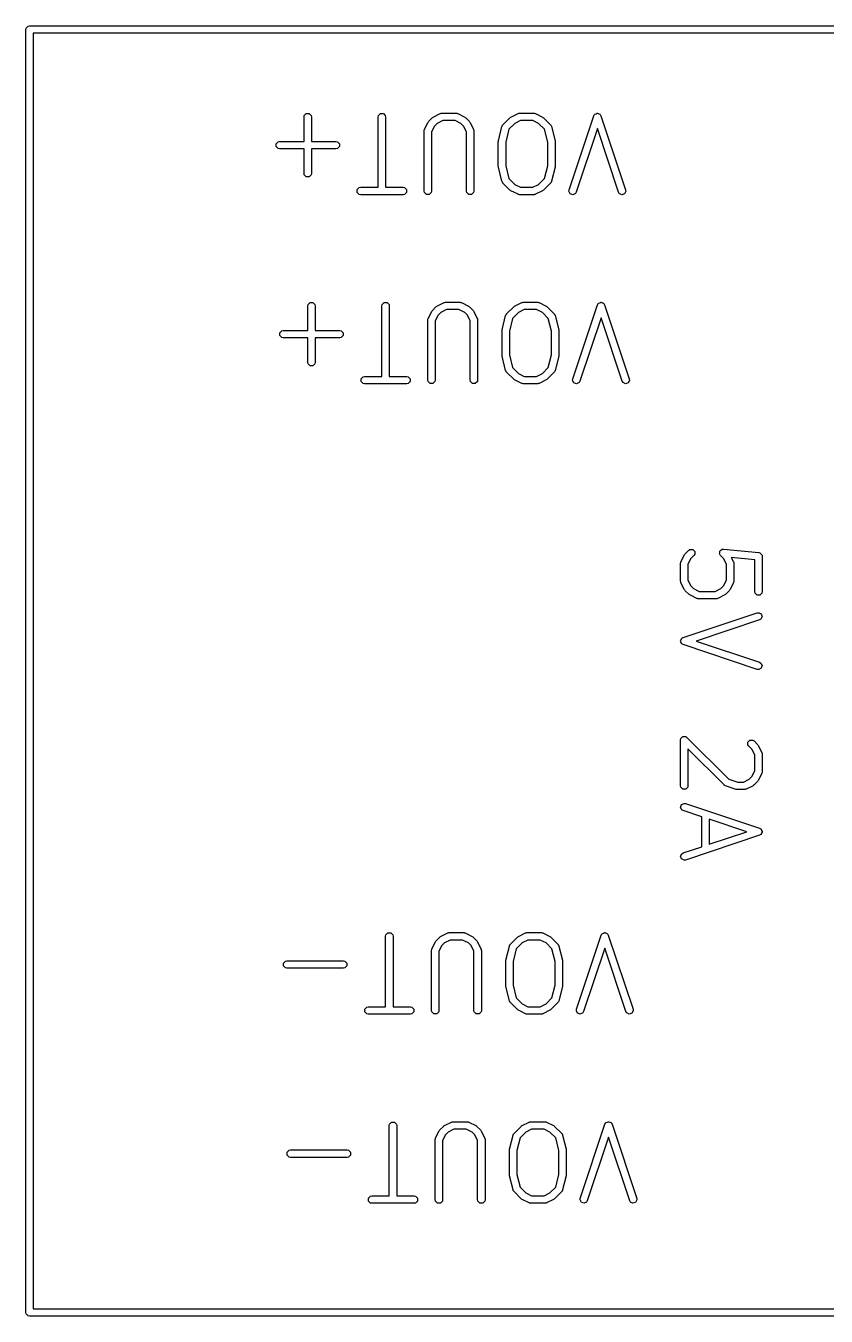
# Model space of a CAD drawing. Extents: x 4.94 to 6.16, y -5.54 to -1.26.
# Drawn here: x 5.035 to 5.46, y -2.683 to -1.998 of the extents above; entities that cross this region are included whole.
import ezdxf

# ---------------------------------------------------------------- set-up
doc = ezdxf.new("R2010")
doc.units = 0
doc.header["$MEASUREMENT"] = 0
doc.layers.add('BLACK', color=7, linetype='CONTINUOUS')

msp = doc.modelspace()

# ---------------------------------------------------------------- linework, layer by layer
at = {"layer": 'BLACK', "linetype": 'CONTINUOUS'}
for p, q in [((5.03543, -2), (5.03558, -1.99925)), ((5.03543, -2.6811), (5.03543, -2)), ((5.03558, -1.99925), (5.03665, -1.99818)), ((5.03665, -1.99818), (5.0374, -1.99803)), ((5.0374, -1.99803), (6.06102, -1.99803)), ((5.03937, -2.00197), (5.03937, -2.67913)), ((6.05906, -2.00197), (5.03937, -2.00197)), ((5.18311, -2.04636), (5.18326, -2.04561)), ((5.18311, -2.05939), (5.18311, -2.04636)), ((5.18326, -2.04561), (5.18432, -2.04454)), ((5.18432, -2.04454), (5.18583, -2.04454)), ((5.18583, -2.04454), (5.18689, -2.04561)), ((5.18689, -2.04561), (5.18704, -2.04636)), ((5.18704, -2.04636), (5.18704, -2.05939)), ((5.22248, -2.04636), (5.22263, -2.04561)), ((5.22248, -2.08376), (5.22248, -2.04636)), ((5.22263, -2.04561), (5.22369, -2.04454)), ((5.22369, -2.04454), (5.2252, -2.04454)), ((5.2252, -2.04454), (5.22626, -2.04561)), ((5.22626, -2.04561), (5.22641, -2.04636)), ((5.22641, -2.04636), (5.22641, -2.08376)), ((5.2493, -2.04872), (5.25117, -2.04684)), ((5.25117, -2.04684), (5.25144, -2.04667)), ((5.25144, -2.04667), (5.25169, -2.04648)), ((5.25169, -2.04648), (5.25543, -2.0446)), ((5.25543, -2.0446), (5.25553, -2.04457)), ((5.25553, -2.04457), (5.25556, -2.04454)), ((5.25556, -2.04454), (5.25587, -2.04448)), ((5.25587, -2.04448), (5.25618, -2.0444)), ((5.25618, -2.0444), (5.25622, -2.04441)), ((5.25622, -2.04441), (5.25631, -2.04439)), ((5.25631, -2.04439), (5.26381, -2.04439)), ((5.26381, -2.04439), (5.26391, -2.04441)), ((5.26391, -2.04441), (5.26395, -2.0444)), ((5.26395, -2.0444), (5.26426, -2.04448)), ((5.26426, -2.04448), (5.26457, -2.04454)), ((5.26457, -2.04454), (5.2646, -2.04457)), ((5.2646, -2.04457), (5.26469, -2.0446)), ((5.26469, -2.0446), (5.26844, -2.04648)), ((5.26844, -2.04648), (5.26869, -2.04667)), ((5.26869, -2.04667), (5.26896, -2.04684)), ((5.26896, -2.04684), (5.27083, -2.04872)), ((5.28867, -2.05059), (5.29242, -2.04684)), ((5.29242, -2.04684), (5.29268, -2.04667)), ((5.29268, -2.04667), (5.29293, -2.04648)), ((5.29293, -2.04648), (5.29668, -2.0446)), ((5.29668, -2.0446), (5.29677, -2.04457)), ((5.29677, -2.04457), (5.29681, -2.04454)), ((5.29681, -2.04454), (5.29712, -2.04448)), ((5.29712, -2.04448), (5.29742, -2.0444)), ((5.29742, -2.0444), (5.29746, -2.04441)), ((5.29746, -2.04441), (5.29756, -2.04439)), ((5.29756, -2.04439), (5.30506, -2.04439)), ((5.30506, -2.04439), (5.30516, -2.04441)), ((5.30516, -2.04441), (5.3052, -2.0444)), ((5.3052, -2.0444), (5.3055, -2.04448)), ((5.3055, -2.04448), (5.30581, -2.04454)), ((5.30581, -2.04454), (5.30584, -2.04457)), ((5.30584, -2.04457), (5.30594, -2.0446)), ((5.30594, -2.0446), (5.30969, -2.04648)), ((5.30969, -2.04648), (5.30994, -2.04667)), ((5.30994, -2.04667), (5.3102, -2.04684)), ((5.3102, -2.04684), (5.31395, -2.05059)), ((5.32381, -2.08511), (5.33694, -2.04574)), ((5.33694, -2.04574), (5.33732, -2.04507)), ((5.33732, -2.04507), (5.33745, -2.04501)), ((5.33745, -2.04501), (5.33751, -2.04487)), ((5.33751, -2.04487), (5.33811, -2.04468)), ((5.33811, -2.04468), (5.33867, -2.0444)), ((5.33867, -2.0444), (5.3388, -2.04444)), ((5.3388, -2.04444), (5.33894, -2.0444)), ((5.33894, -2.0444), (5.3395, -2.04468)), ((5.3395, -2.04468), (5.34009, -2.04487)), ((5.34009, -2.04487), (5.34016, -2.04501)), ((5.34016, -2.04501), (5.34029, -2.04507)), ((5.34029, -2.04507), (5.34067, -2.04574)), ((5.34067, -2.04574), (5.3538, -2.08511)), ((5.24685, -2.05372), (5.24694, -2.05342)), ((5.24687, -2.05376), (5.24685, -2.05372)), ((5.24685, -2.05386), (5.24687, -2.05376)), ((5.24685, -2.08573), (5.24685, -2.05386)), ((5.24694, -2.05342), (5.247, -2.05311)), ((5.247, -2.05311), (5.24703, -2.05308)), ((5.24703, -2.05308), (5.24706, -2.05298)), ((5.24706, -2.05298), (5.24893, -2.04923)), ((5.24893, -2.04923), (5.24912, -2.04898)), ((5.24912, -2.04898), (5.2493, -2.04872)), ((5.25231, -2.05128), (5.25078, -2.05433)), ((5.25078, -2.05433), (5.25078, -2.08573)), ((5.25373, -2.04985), (5.25231, -2.05128)), ((5.25678, -2.04833), (5.25373, -2.04985)), ((5.26335, -2.04833), (5.25678, -2.04833)), ((5.2664, -2.04985), (5.26335, -2.04833)), ((5.26782, -2.05128), (5.2664, -2.04985)), ((5.26934, -2.05433), (5.26782, -2.05128)), ((5.26934, -2.08573), (5.26934, -2.05433)), ((5.27083, -2.04872), (5.27101, -2.04898)), ((5.27101, -2.04898), (5.2712, -2.04923)), ((5.2712, -2.04923), (5.27307, -2.05298)), ((5.27307, -2.05298), (5.2731, -2.05308)), ((5.2731, -2.05308), (5.27313, -2.05311)), ((5.27313, -2.05311), (5.27319, -2.05342)), ((5.27319, -2.05342), (5.27328, -2.05372)), ((5.27328, -2.05372), (5.27326, -2.05376)), ((5.27326, -2.05376), (5.27328, -2.05386)), ((5.27328, -2.05386), (5.27328, -2.08573)), ((5.28628, -2.05901), (5.28815, -2.05151)), ((5.28815, -2.05151), (5.28824, -2.05132)), ((5.28824, -2.05123), (5.28838, -2.05103)), ((5.28824, -2.05132), (5.28824, -2.05123)), ((5.28838, -2.05103), (5.28848, -2.05081)), ((5.28848, -2.05081), (5.28855, -2.05077)), ((5.28855, -2.05077), (5.28867, -2.05059)), ((5.29184, -2.05299), (5.29015, -2.05973)), ((5.29498, -2.04985), (5.29184, -2.05299)), ((5.29802, -2.04833), (5.29498, -2.04985)), ((5.30459, -2.04833), (5.29802, -2.04833)), ((5.30764, -2.04985), (5.30459, -2.04833)), ((5.31078, -2.05299), (5.30764, -2.04985)), ((5.31246, -2.05973), (5.31078, -2.05299)), ((5.31395, -2.05059), (5.31407, -2.05077)), ((5.31407, -2.05077), (5.31414, -2.05081)), ((5.31414, -2.05081), (5.31424, -2.05103)), ((5.31424, -2.05103), (5.31438, -2.05123)), ((5.31438, -2.05123), (5.31438, -2.05132)), ((5.31438, -2.05132), (5.31447, -2.05151)), ((5.31447, -2.05151), (5.31634, -2.05901)), ((5.3388, -2.05259), (5.32755, -2.08635)), ((5.35006, -2.08635), (5.3388, -2.05259)), ((5.16826, -2.06061), (5.16932, -2.05954)), ((5.16826, -2.06211), (5.16826, -2.06061)), ((5.16932, -2.05954), (5.17008, -2.05939)), ((5.17008, -2.05939), (5.18311, -2.05939)), ((5.18704, -2.05939), (5.20007, -2.05939)), ((5.20007, -2.05939), (5.20083, -2.05954)), ((5.20083, -2.05954), (5.20189, -2.06061)), ((5.20189, -2.06061), (5.20189, -2.06211)), ((5.28622, -2.05948), (5.28626, -2.05925)), ((5.28622, -2.07261), (5.28622, -2.05948)), ((5.28626, -2.05925), (5.28628, -2.05901)), ((5.29015, -2.05973), (5.29015, -2.07237)), ((5.31246, -2.07237), (5.31246, -2.05973)), ((5.31634, -2.05901), (5.31635, -2.05925)), ((5.31635, -2.05925), (5.3164, -2.05948)), ((5.3164, -2.05948), (5.3164, -2.07261)), ((5.16932, -2.06318), (5.16826, -2.06211)), ((5.17008, -2.06333), (5.16932, -2.06318)), ((5.18311, -2.06333), (5.17008, -2.06333)), ((5.18311, -2.07636), (5.18311, -2.06333)), ((5.20007, -2.06333), (5.18704, -2.06333)), ((5.18704, -2.06333), (5.18704, -2.07636)), ((5.20083, -2.06318), (5.20007, -2.06333)), ((5.20189, -2.06211), (5.20083, -2.06318)), ((5.28626, -2.07284), (5.28622, -2.07261)), ((5.28628, -2.07309), (5.28626, -2.07284)), ((5.28815, -2.08058), (5.28628, -2.07309)), ((5.29015, -2.07237), (5.29184, -2.0791)), ((5.31078, -2.0791), (5.31246, -2.07237)), ((5.31634, -2.07309), (5.31447, -2.08058)), ((5.31635, -2.07284), (5.31634, -2.07309)), ((5.3164, -2.07261), (5.31635, -2.07284)), ((5.18326, -2.07711), (5.18311, -2.07636)), ((5.18432, -2.07818), (5.18326, -2.07711)), ((5.18583, -2.07818), (5.18432, -2.07818)), ((5.18689, -2.07711), (5.18583, -2.07818)), ((5.18704, -2.07636), (5.18689, -2.07711)), ((5.28824, -2.08078), (5.28815, -2.08058)), ((5.28824, -2.08086), (5.28824, -2.08078)), ((5.28838, -2.08106), (5.28824, -2.08086)), ((5.28848, -2.08128), (5.28838, -2.08106)), ((5.28855, -2.08132), (5.28848, -2.08128)), ((5.28867, -2.0815), (5.28855, -2.08132)), ((5.29242, -2.08525), (5.28867, -2.0815)), ((5.29184, -2.0791), (5.29498, -2.08224)), ((5.29498, -2.08224), (5.29802, -2.08376)), ((5.30459, -2.08376), (5.30764, -2.08224)), ((5.30764, -2.08224), (5.31078, -2.0791)), ((5.31395, -2.0815), (5.3102, -2.08525)), ((5.31407, -2.08132), (5.31395, -2.0815)), ((5.31414, -2.08128), (5.31407, -2.08132)), ((5.31424, -2.08106), (5.31414, -2.08128)), ((5.31438, -2.08086), (5.31424, -2.08106)), ((5.31447, -2.08058), (5.31438, -2.08078)), ((5.31438, -2.08078), (5.31438, -2.08086)), ((5.21138, -2.08498), (5.21244, -2.08391)), ((5.21138, -2.08648), (5.21138, -2.08498)), ((5.21244, -2.08755), (5.21138, -2.08648)), ((5.21244, -2.08391), (5.2132, -2.08376)), ((5.2132, -2.0877), (5.21244, -2.08755)), ((5.2132, -2.08376), (5.22248, -2.08376)), ((5.23569, -2.0877), (5.2132, -2.0877)), ((5.22641, -2.08376), (5.23569, -2.08376)), ((5.23569, -2.08376), (5.23645, -2.08391)), ((5.23645, -2.08755), (5.23569, -2.0877)), ((5.23645, -2.08391), (5.23751, -2.08498)), ((5.23751, -2.08648), (5.23645, -2.08755)), ((5.23751, -2.08498), (5.23751, -2.08648)), ((5.247, -2.08648), (5.24685, -2.08573)), ((5.24806, -2.08755), (5.247, -2.08648)), ((5.24957, -2.08755), (5.24806, -2.08755)), ((5.25063, -2.08648), (5.24957, -2.08755)), ((5.25078, -2.08573), (5.25063, -2.08648)), ((5.26949, -2.08648), (5.26934, -2.08573)), ((5.27056, -2.08755), (5.26949, -2.08648)), ((5.27207, -2.08755), (5.27056, -2.08755)), ((5.27313, -2.08648), (5.27207, -2.08755)), ((5.27328, -2.08573), (5.27313, -2.08648)), ((5.29268, -2.08542), (5.29242, -2.08525)), ((5.29293, -2.08562), (5.29268, -2.08542)), ((5.29668, -2.08749), (5.29293, -2.08562)), ((5.29677, -2.08752), (5.29668, -2.08749)), ((5.29681, -2.08755), (5.29677, -2.08752)), ((5.29712, -2.08761), (5.29681, -2.08755)), ((5.29742, -2.0877), (5.29712, -2.08761)), ((5.29746, -2.08768), (5.29742, -2.0877)), ((5.29756, -2.0877), (5.29746, -2.08768)), ((5.30506, -2.0877), (5.29756, -2.0877)), ((5.29802, -2.08376), (5.30459, -2.08376)), ((5.30516, -2.08768), (5.30506, -2.0877)), ((5.3052, -2.0877), (5.30516, -2.08768)), ((5.3055, -2.08761), (5.3052, -2.0877)), ((5.30581, -2.08755), (5.3055, -2.08761)), ((5.30584, -2.08752), (5.30581, -2.08755)), ((5.30594, -2.08749), (5.30584, -2.08752)), ((5.30969, -2.08562), (5.30594, -2.08749)), ((5.30994, -2.08542), (5.30969, -2.08562)), ((5.3102, -2.08525), (5.30994, -2.08542)), ((5.32372, -2.08587), (5.32381, -2.08511)), ((5.32439, -2.08722), (5.32372, -2.08587)), ((5.32582, -2.0877), (5.32439, -2.08722)), ((5.32717, -2.08702), (5.32582, -2.0877)), ((5.32755, -2.08635), (5.32717, -2.08702)), ((5.35044, -2.08702), (5.35006, -2.08635)), ((5.35179, -2.0877), (5.35044, -2.08702)), ((5.35322, -2.08722), (5.35179, -2.0877)), ((5.35389, -2.08587), (5.35322, -2.08722)), ((5.3538, -2.08511), (5.35389, -2.08587)), ((5.18507, -2.14676), (5.18522, -2.146)), ((5.18507, -2.15978), (5.18507, -2.14676)), ((5.18522, -2.146), (5.18629, -2.14494)), ((5.18629, -2.14494), (5.1878, -2.14494)), ((5.1878, -2.14494), (5.18886, -2.146)), ((5.18886, -2.146), (5.18901, -2.14676)), ((5.18901, -2.14676), (5.18901, -2.15978)), ((5.22444, -2.14676), (5.22459, -2.146)), ((5.22444, -2.18416), (5.22444, -2.14676)), ((5.22459, -2.146), (5.22566, -2.14494)), ((5.22566, -2.14494), (5.22717, -2.14494)), ((5.22717, -2.14494), (5.22823, -2.146)), ((5.22823, -2.146), (5.22838, -2.14676)), ((5.22838, -2.14676), (5.22838, -2.18416)), ((5.24902, -2.15337), (5.2509, -2.14962)), ((5.2509, -2.14962), (5.25109, -2.14938)), ((5.25109, -2.14938), (5.25127, -2.14911)), ((5.25127, -2.14911), (5.25314, -2.14724)), ((5.25314, -2.14724), (5.2534, -2.14706)), ((5.2534, -2.14706), (5.25365, -2.14687)), ((5.25365, -2.14687), (5.2574, -2.14499)), ((5.2557, -2.15025), (5.25428, -2.15167)), ((5.25875, -2.14872), (5.2557, -2.15025)), ((5.2574, -2.14499), (5.2575, -2.14497)), ((5.2575, -2.14497), (5.25753, -2.14494)), ((5.25753, -2.14494), (5.25784, -2.14487)), ((5.25784, -2.14487), (5.25814, -2.14479)), ((5.25814, -2.14479), (5.25819, -2.14481)), ((5.25819, -2.14481), (5.25828, -2.14479)), ((5.25828, -2.14479), (5.26578, -2.14479)), ((5.26532, -2.14872), (5.25875, -2.14872)), ((5.26837, -2.15025), (5.26532, -2.14872)), ((5.26578, -2.14479), (5.26588, -2.14481)), ((5.26588, -2.14481), (5.26592, -2.14479)), ((5.26592, -2.14479), (5.26623, -2.14487)), ((5.26623, -2.14487), (5.26654, -2.14494)), ((5.26654, -2.14494), (5.26657, -2.14497)), ((5.26657, -2.14497), (5.26666, -2.14499)), ((5.26666, -2.14499), (5.27041, -2.14687)), ((5.26979, -2.15167), (5.26837, -2.15025)), ((5.27041, -2.14687), (5.27066, -2.14706)), ((5.27066, -2.14706), (5.27092, -2.14724)), ((5.27092, -2.14724), (5.2728, -2.14911)), ((5.2728, -2.14911), (5.27297, -2.14938)), ((5.27297, -2.14938), (5.27317, -2.14962)), ((5.27317, -2.14962), (5.27504, -2.15337)), ((5.29052, -2.15116), (5.29064, -2.15099)), ((5.29064, -2.15099), (5.29439, -2.14724)), ((5.29694, -2.15025), (5.29381, -2.15339)), ((5.29439, -2.14724), (5.29465, -2.14706)), ((5.29465, -2.14706), (5.2949, -2.14687)), ((5.2949, -2.14687), (5.29865, -2.14499)), ((5.29999, -2.14872), (5.29694, -2.15025)), ((5.29865, -2.14499), (5.29874, -2.14497)), ((5.29874, -2.14497), (5.29878, -2.14494)), ((5.29878, -2.14494), (5.29908, -2.14487)), ((5.29908, -2.14487), (5.29939, -2.14479)), ((5.29939, -2.14479), (5.29943, -2.14481)), ((5.29943, -2.14481), (5.29953, -2.14479)), ((5.29953, -2.14479), (5.30703, -2.14479)), ((5.30656, -2.14872), (5.29999, -2.14872)), ((5.30961, -2.15025), (5.30656, -2.14872)), ((5.30703, -2.14479), (5.30712, -2.14481)), ((5.30712, -2.14481), (5.30717, -2.14479)), ((5.30717, -2.14479), (5.30747, -2.14487)), ((5.30747, -2.14487), (5.30778, -2.14494)), ((5.30778, -2.14494), (5.30781, -2.14497)), ((5.30781, -2.14497), (5.30791, -2.14499)), ((5.30791, -2.14499), (5.31166, -2.14687)), ((5.31275, -2.15339), (5.30961, -2.15025)), ((5.31166, -2.14687), (5.31191, -2.14706)), ((5.31191, -2.14706), (5.31217, -2.14724)), ((5.31217, -2.14724), (5.31592, -2.15099)), ((5.31592, -2.15099), (5.31604, -2.15116)), ((5.32578, -2.1855), (5.33891, -2.14613)), ((5.33891, -2.14613), (5.33929, -2.14547)), ((5.33929, -2.14547), (5.33942, -2.1454)), ((5.33942, -2.1454), (5.33948, -2.14527)), ((5.33948, -2.14527), (5.34008, -2.14507)), ((5.34008, -2.14507), (5.34063, -2.14479)), ((5.34063, -2.14479), (5.34077, -2.14484)), ((5.34077, -2.14484), (5.34091, -2.14479)), ((5.34091, -2.14479), (5.34147, -2.14507)), ((5.34147, -2.14507), (5.34206, -2.14527)), ((5.34206, -2.14527), (5.34213, -2.1454)), ((5.34213, -2.1454), (5.34226, -2.14547)), ((5.34226, -2.14547), (5.34264, -2.14613)), ((5.34264, -2.14613), (5.35576, -2.1855)), ((5.24882, -2.15411), (5.2489, -2.15381)), ((5.24884, -2.15416), (5.24882, -2.15411)), ((5.24882, -2.15425), (5.24884, -2.15416)), ((5.24882, -2.18613), (5.24882, -2.15425)), ((5.2489, -2.15381), (5.24897, -2.1535)), ((5.24897, -2.1535), (5.249, -2.15347)), ((5.249, -2.15347), (5.24902, -2.15337)), ((5.25428, -2.15167), (5.25275, -2.15472)), ((5.25275, -2.15472), (5.25275, -2.18613)), ((5.27131, -2.15472), (5.26979, -2.15167)), ((5.27131, -2.18613), (5.27131, -2.15472)), ((5.27504, -2.15337), (5.27507, -2.15347)), ((5.27507, -2.15347), (5.2751, -2.1535)), ((5.2751, -2.1535), (5.27516, -2.15381)), ((5.27516, -2.15381), (5.27525, -2.15411)), ((5.27525, -2.15411), (5.27523, -2.15416)), ((5.27523, -2.15416), (5.27525, -2.15425)), ((5.27525, -2.15425), (5.27525, -2.18613)), ((5.28824, -2.1594), (5.29012, -2.1519)), ((5.29012, -2.1519), (5.29021, -2.15171)), ((5.29021, -2.15163), (5.29034, -2.15143)), ((5.29021, -2.15171), (5.29021, -2.15163)), ((5.29034, -2.15143), (5.29045, -2.15121)), ((5.29045, -2.15121), (5.29052, -2.15116)), ((5.29381, -2.15339), (5.29212, -2.16012)), ((5.31443, -2.16012), (5.31275, -2.15339)), ((5.31604, -2.15116), (5.31611, -2.15121)), ((5.31611, -2.15121), (5.31621, -2.15143)), ((5.31621, -2.15143), (5.31635, -2.15163)), ((5.31635, -2.15163), (5.31635, -2.15171)), ((5.31635, -2.15171), (5.31644, -2.1519)), ((5.31644, -2.1519), (5.31831, -2.1594)), ((5.34077, -2.15298), (5.32952, -2.18675)), ((5.35203, -2.18675), (5.34077, -2.15298)), ((5.17023, -2.161), (5.17129, -2.15993)), ((5.17023, -2.16251), (5.17023, -2.161)), ((5.17129, -2.16357), (5.17023, -2.16251)), ((5.17129, -2.15993), (5.17204, -2.15978)), ((5.17204, -2.16372), (5.17129, -2.16357)), ((5.17204, -2.15978), (5.18507, -2.15978)), ((5.18507, -2.16372), (5.17204, -2.16372)), ((5.18507, -2.17675), (5.18507, -2.16372)), ((5.18901, -2.15978), (5.20204, -2.15978)), ((5.20204, -2.16372), (5.18901, -2.16372)), ((5.18901, -2.16372), (5.18901, -2.17675)), ((5.20204, -2.15978), (5.20279, -2.15993)), ((5.20279, -2.16357), (5.20204, -2.16372)), ((5.20279, -2.15993), (5.20386, -2.161)), ((5.20386, -2.16251), (5.20279, -2.16357)), ((5.20386, -2.161), (5.20386, -2.16251)), ((5.28819, -2.15988), (5.28823, -2.15964)), ((5.28819, -2.173), (5.28819, -2.15988)), ((5.28823, -2.15964), (5.28824, -2.1594)), ((5.29212, -2.16012), (5.29212, -2.17276)), ((5.31443, -2.17276), (5.31443, -2.16012)), ((5.31831, -2.1594), (5.31832, -2.15964)), ((5.31832, -2.15964), (5.31837, -2.15988)), ((5.31837, -2.15988), (5.31837, -2.173)), ((5.18522, -2.1775), (5.18507, -2.17675)), ((5.18629, -2.17857), (5.18522, -2.1775)), ((5.18886, -2.1775), (5.1878, -2.17857)), ((5.18901, -2.17675), (5.18886, -2.1775)), ((5.28823, -2.17324), (5.28819, -2.173)), ((5.28824, -2.17348), (5.28823, -2.17324)), ((5.29012, -2.18098), (5.28824, -2.17348)), ((5.29212, -2.17276), (5.29381, -2.17949)), ((5.31275, -2.17949), (5.31443, -2.17276)), ((5.31831, -2.17348), (5.31644, -2.18098)), ((5.31832, -2.17324), (5.31831, -2.17348)), ((5.31837, -2.173), (5.31832, -2.17324)), ((5.1878, -2.17857), (5.18629, -2.17857)), ((5.21335, -2.18537), (5.21441, -2.18431)), ((5.21441, -2.18431), (5.21516, -2.18416)), ((5.21516, -2.18416), (5.22444, -2.18416)), ((5.22838, -2.18416), (5.23766, -2.18416)), ((5.23766, -2.18416), (5.23841, -2.18431)), ((5.23841, -2.18431), (5.23948, -2.18537)), ((5.29021, -2.18117), (5.29012, -2.18098)), ((5.29021, -2.18125), (5.29021, -2.18117)), ((5.29034, -2.18145), (5.29021, -2.18125)), ((5.29045, -2.18167), (5.29034, -2.18145)), ((5.29052, -2.18172), (5.29045, -2.18167)), ((5.29064, -2.18189), (5.29052, -2.18172)), ((5.29439, -2.18564), (5.29064, -2.18189)), ((5.29381, -2.17949), (5.29694, -2.18263)), ((5.29694, -2.18263), (5.29999, -2.18416)), ((5.29999, -2.18416), (5.30656, -2.18416)), ((5.30656, -2.18416), (5.30961, -2.18263)), ((5.30961, -2.18263), (5.31275, -2.17949)), ((5.31592, -2.18189), (5.31217, -2.18564)), ((5.31604, -2.18172), (5.31592, -2.18189)), ((5.31611, -2.18167), (5.31604, -2.18172)), ((5.31621, -2.18145), (5.31611, -2.18167)), ((5.31635, -2.18125), (5.31621, -2.18145)), ((5.31644, -2.18098), (5.31635, -2.18117)), ((5.31635, -2.18117), (5.31635, -2.18125)), ((5.21335, -2.18688), (5.21335, -2.18537)), ((5.21441, -2.18794), (5.21335, -2.18688)), ((5.21516, -2.18809), (5.21441, -2.18794)), ((5.23766, -2.18809), (5.21516, -2.18809)), ((5.23841, -2.18794), (5.23766, -2.18809)), ((5.23948, -2.18688), (5.23841, -2.18794)), ((5.23948, -2.18537), (5.23948, -2.18688)), ((5.24897, -2.18688), (5.24882, -2.18613)), ((5.25003, -2.18794), (5.24897, -2.18688)), ((5.25154, -2.18794), (5.25003, -2.18794)), ((5.2526, -2.18688), (5.25154, -2.18794)), ((5.25275, -2.18613), (5.2526, -2.18688)), ((5.27146, -2.18688), (5.27131, -2.18613)), ((5.27253, -2.18794), (5.27146, -2.18688)), ((5.27403, -2.18794), (5.27253, -2.18794)), ((5.2751, -2.18688), (5.27403, -2.18794)), ((5.27525, -2.18613), (5.2751, -2.18688)), ((5.29465, -2.18582), (5.29439, -2.18564)), ((5.2949, -2.18601), (5.29465, -2.18582)), ((5.29865, -2.18789), (5.2949, -2.18601)), ((5.29874, -2.18791), (5.29865, -2.18789)), ((5.29878, -2.18794), (5.29874, -2.18791)), ((5.29908, -2.18801), (5.29878, -2.18794)), ((5.29939, -2.18809), (5.29908, -2.18801)), ((5.29943, -2.18807), (5.29939, -2.18809)), ((5.29953, -2.18809), (5.29943, -2.18807)), ((5.30703, -2.18809), (5.29953, -2.18809)), ((5.30712, -2.18807), (5.30703, -2.18809)), ((5.30717, -2.18809), (5.30712, -2.18807)), ((5.30747, -2.18801), (5.30717, -2.18809)), ((5.30778, -2.18794), (5.30747, -2.18801)), ((5.30781, -2.18791), (5.30778, -2.18794)), ((5.30791, -2.18789), (5.30781, -2.18791)), ((5.31166, -2.18601), (5.30791, -2.18789)), ((5.31191, -2.18582), (5.31166, -2.18601)), ((5.31217, -2.18564), (5.31191, -2.18582)), ((5.32569, -2.18626), (5.32578, -2.1855)), ((5.32636, -2.18761), (5.32569, -2.18626)), ((5.32779, -2.18809), (5.32636, -2.18761)), ((5.32914, -2.18741), (5.32779, -2.18809)), ((5.32952, -2.18675), (5.32914, -2.18741)), ((5.35241, -2.18741), (5.35203, -2.18675)), ((5.35376, -2.18809), (5.35241, -2.18741)), ((5.35519, -2.18761), (5.35376, -2.18809)), ((5.35586, -2.18626), (5.35519, -2.18761)), ((5.35576, -2.1855), (5.35586, -2.18626)), ((5.38318, -2.28255), (5.38506, -2.2788)), ((5.38506, -2.2788), (5.38525, -2.27855)), ((5.38525, -2.27855), (5.38543, -2.27829)), ((5.38543, -2.27829), (5.3873, -2.27641)), ((5.38844, -2.28085), (5.38691, -2.28389)), ((5.3873, -2.27641), (5.38794, -2.27599)), ((5.38794, -2.27599), (5.38945, -2.27599)), ((5.39009, -2.2792), (5.38844, -2.28085)), ((5.38945, -2.27599), (5.39051, -2.27705)), ((5.39051, -2.27856), (5.39009, -2.2792)), ((5.39051, -2.27705), (5.39051, -2.27856)), ((5.40368, -2.27837), (5.40375, -2.27771)), ((5.40375, -2.27845), (5.40368, -2.27837)), ((5.40375, -2.27705), (5.40382, -2.27698)), ((5.40375, -2.27771), (5.40375, -2.27705)), ((5.40375, -2.27856), (5.40375, -2.27845)), ((5.40417, -2.2792), (5.40375, -2.27856)), ((5.40382, -2.27698), (5.40383, -2.27688)), ((5.40383, -2.27688), (5.40434, -2.27646)), ((5.40582, -2.28085), (5.40417, -2.2792)), ((5.40434, -2.27646), (5.40481, -2.27599)), ((5.40481, -2.27599), (5.40492, -2.27599)), ((5.40492, -2.27599), (5.405, -2.27592)), ((5.405, -2.27592), (5.40576, -2.27585)), ((5.40576, -2.27585), (5.42451, -2.27772)), ((5.40735, -2.28389), (5.40582, -2.28085)), ((5.42235, -2.28146), (5.40991, -2.28022)), ((5.40991, -2.28022), (5.41108, -2.28255)), ((5.42451, -2.27772), (5.42497, -2.27786)), ((5.42497, -2.27786), (5.42507, -2.27786)), ((5.42507, -2.27786), (5.42511, -2.2779)), ((5.42511, -2.2779), (5.42524, -2.27795)), ((5.42524, -2.27795), (5.42566, -2.27846)), ((5.42566, -2.27846), (5.42613, -2.27893)), ((5.42613, -2.27893), (5.42616, -2.27906)), ((5.42616, -2.27906), (5.4262, -2.27911)), ((5.4262, -2.27911), (5.42619, -2.27921)), ((5.42619, -2.27921), (5.42628, -2.27968)), ((5.42628, -2.27968), (5.42628, -2.29843)), ((5.38298, -2.28329), (5.38306, -2.28299)), ((5.38299, -2.28333), (5.38298, -2.28329)), ((5.38298, -2.28343), (5.38299, -2.28333)), ((5.38298, -2.2928), (5.38298, -2.28343)), ((5.38306, -2.28299), (5.38313, -2.28268)), ((5.38313, -2.28268), (5.38316, -2.28264)), ((5.38316, -2.28264), (5.38318, -2.28255)), ((5.38691, -2.28389), (5.38691, -2.29234)), ((5.40735, -2.29234), (5.40735, -2.28389)), ((5.41108, -2.28255), (5.4111, -2.28264)), ((5.4111, -2.28264), (5.41113, -2.28268)), ((5.41113, -2.28268), (5.4112, -2.28299)), ((5.4112, -2.28299), (5.41128, -2.28329)), ((5.41128, -2.28329), (5.41127, -2.28333)), ((5.41127, -2.28333), (5.41128, -2.28343)), ((5.41128, -2.28343), (5.41128, -2.2928)), ((5.42235, -2.29843), (5.42235, -2.28146)), ((5.38299, -2.2929), (5.38298, -2.2928)), ((5.38298, -2.29294), (5.38299, -2.2929)), ((5.38306, -2.29325), (5.38298, -2.29294)), ((5.38313, -2.29356), (5.38306, -2.29325)), ((5.38316, -2.29359), (5.38313, -2.29356)), ((5.38318, -2.29368), (5.38316, -2.29359)), ((5.38506, -2.29743), (5.38318, -2.29368)), ((5.38691, -2.29234), (5.38844, -2.29539)), ((5.40582, -2.29539), (5.40735, -2.29234)), ((5.41108, -2.29368), (5.4092, -2.29743)), ((5.4111, -2.29359), (5.41108, -2.29368)), ((5.41113, -2.29356), (5.4111, -2.29359)), ((5.4112, -2.29325), (5.41113, -2.29356)), ((5.41128, -2.29294), (5.4112, -2.29325)), ((5.41128, -2.2928), (5.41127, -2.2929)), ((5.41127, -2.2929), (5.41128, -2.29294)), ((5.38525, -2.29768), (5.38506, -2.29743)), ((5.38543, -2.29795), (5.38525, -2.29768)), ((5.3873, -2.29982), (5.38543, -2.29795)), ((5.38756, -2.3), (5.3873, -2.29982)), ((5.38781, -2.30019), (5.38756, -2.3)), ((5.39156, -2.30206), (5.38781, -2.30019)), ((5.38844, -2.29539), (5.38986, -2.29681)), ((5.38986, -2.29681), (5.39291, -2.29833)), ((5.39291, -2.29833), (5.40135, -2.29833)), ((5.40135, -2.29833), (5.4044, -2.29681)), ((5.40645, -2.30019), (5.4027, -2.30206)), ((5.4044, -2.29681), (5.40582, -2.29539)), ((5.4067, -2.3), (5.40645, -2.30019)), ((5.40696, -2.29982), (5.4067, -2.3)), ((5.40883, -2.29795), (5.40696, -2.29982)), ((5.40901, -2.29768), (5.40883, -2.29795)), ((5.4092, -2.29743), (5.40901, -2.29768)), ((5.4225, -2.29918), (5.42235, -2.29843)), ((5.42356, -2.30025), (5.4225, -2.29918)), ((5.42507, -2.30025), (5.42356, -2.30025)), ((5.42613, -2.29918), (5.42507, -2.30025)), ((5.42628, -2.29843), (5.42613, -2.29918)), ((5.39166, -2.30209), (5.39156, -2.30206)), ((5.39169, -2.30212), (5.39166, -2.30209)), ((5.392, -2.30218), (5.39169, -2.30212)), ((5.3923, -2.30227), (5.392, -2.30218)), ((5.39235, -2.30225), (5.3923, -2.30227)), ((5.39244, -2.30227), (5.39235, -2.30225)), ((5.40182, -2.30227), (5.39244, -2.30227)), ((5.40191, -2.30225), (5.40182, -2.30227)), ((5.40196, -2.30227), (5.40191, -2.30225)), ((5.40226, -2.30218), (5.40196, -2.30227)), ((5.40257, -2.30212), (5.40226, -2.30218)), ((5.4026, -2.30209), (5.40257, -2.30212)), ((5.4027, -2.30206), (5.4026, -2.30209)), ((5.38432, -2.32281), (5.42369, -2.30968)), ((5.42494, -2.31342), (5.39117, -2.32467)), ((5.42369, -2.30968), (5.42445, -2.30959)), ((5.42445, -2.30959), (5.4258, -2.31026)), ((5.4256, -2.31304), (5.42494, -2.31342)), ((5.42628, -2.31169), (5.4256, -2.31304)), ((5.4258, -2.31026), (5.42628, -2.31169)), ((5.38298, -2.32454), (5.38326, -2.32398)), ((5.38303, -2.32467), (5.38298, -2.32454)), ((5.38298, -2.32481), (5.38303, -2.32467)), ((5.38326, -2.32537), (5.38298, -2.32481)), ((5.38326, -2.32398), (5.38346, -2.32339)), ((5.38346, -2.32596), (5.38326, -2.32537)), ((5.38346, -2.32339), (5.38359, -2.32332)), ((5.38359, -2.32603), (5.38346, -2.32596)), ((5.38359, -2.32332), (5.38365, -2.32319)), ((5.38365, -2.32616), (5.38359, -2.32603)), ((5.38365, -2.32319), (5.38432, -2.32281)), ((5.38432, -2.32654), (5.38365, -2.32616)), ((5.42369, -2.33967), (5.38432, -2.32654)), ((5.39117, -2.32467), (5.42494, -2.33593)), ((5.42494, -2.33593), (5.4256, -2.33631)), ((5.42445, -2.33976), (5.42369, -2.33967)), ((5.4258, -2.33909), (5.42445, -2.33976)), ((5.4256, -2.33631), (5.42628, -2.33766)), ((5.42628, -2.33766), (5.4258, -2.33909)), ((5.38298, -2.37717), (5.38313, -2.37642)), ((5.38313, -2.37642), (5.38419, -2.37535)), ((5.38419, -2.37535), (5.3857, -2.37535)), ((5.3857, -2.37535), (5.38634, -2.37578)), ((5.38634, -2.37578), (5.4085, -2.39794)), ((5.38298, -2.40154), (5.38298, -2.37717)), ((5.40605, -2.40106), (5.38691, -2.38192)), ((5.38691, -2.38192), (5.38691, -2.40154)), ((5.41875, -2.37829), (5.41981, -2.37722)), ((5.41875, -2.3798), (5.41875, -2.37829)), ((5.41917, -2.38043), (5.41875, -2.3798)), ((5.42082, -2.38208), (5.41917, -2.38043)), ((5.41981, -2.37722), (5.42132, -2.37722)), ((5.42235, -2.38513), (5.42082, -2.38208)), ((5.42132, -2.37722), (5.42196, -2.37765)), ((5.42196, -2.37765), (5.42383, -2.37953)), ((5.42383, -2.37953), (5.42401, -2.37979)), ((5.42401, -2.37979), (5.4242, -2.38004)), ((5.4242, -2.38004), (5.42607, -2.38379)), ((5.42607, -2.38379), (5.4261, -2.38388)), ((5.4261, -2.38388), (5.42613, -2.38391)), ((5.42613, -2.38391), (5.42619, -2.38422)), ((5.42235, -2.39358), (5.42235, -2.38513)), ((5.42619, -2.38422), (5.42628, -2.38453)), ((5.42628, -2.38453), (5.42626, -2.38457)), ((5.42626, -2.38457), (5.42628, -2.38467)), ((5.42628, -2.38467), (5.42628, -2.39404)), ((5.4194, -2.39805), (5.42082, -2.39662)), ((5.42082, -2.39662), (5.42235, -2.39358)), ((5.42607, -2.39492), (5.4242, -2.39867)), ((5.4261, -2.39483), (5.42607, -2.39492)), ((5.42613, -2.39479), (5.4261, -2.39483)), ((5.42619, -2.39448), (5.42613, -2.39479)), ((5.42628, -2.39418), (5.42619, -2.39448)), ((5.42628, -2.39404), (5.42626, -2.39414)), ((5.42626, -2.39414), (5.42628, -2.39418)), ((5.38313, -2.40229), (5.38298, -2.40154)), ((5.38419, -2.40336), (5.38313, -2.40229)), ((5.3857, -2.40336), (5.38419, -2.40336)), ((5.38676, -2.40229), (5.3857, -2.40336)), ((5.38691, -2.40154), (5.38676, -2.40229)), ((5.40613, -2.40111), (5.40605, -2.40106)), ((5.40615, -2.40115), (5.40613, -2.40111)), ((5.40643, -2.40131), (5.40615, -2.40115)), ((5.40669, -2.40148), (5.40643, -2.40131)), ((5.40673, -2.40148), (5.40669, -2.40148)), ((5.40682, -2.40153), (5.40673, -2.40148)), ((5.41244, -2.40341), (5.40682, -2.40153)), ((5.4085, -2.39794), (5.41338, -2.39957)), ((5.41276, -2.40345), (5.41244, -2.40341)), ((5.41307, -2.40351), (5.41276, -2.40345)), ((5.41682, -2.40351), (5.41307, -2.40351)), ((5.41338, -2.39957), (5.41635, -2.39957)), ((5.41635, -2.39957), (5.4194, -2.39805)), ((5.41691, -2.40349), (5.41682, -2.40351)), ((5.41695, -2.4035), (5.41691, -2.40349)), ((5.41726, -2.40342), (5.41695, -2.4035)), ((5.41757, -2.40336), (5.41726, -2.40342)), ((5.4176, -2.40333), (5.41757, -2.40336)), ((5.4177, -2.4033), (5.4176, -2.40333)), ((5.42144, -2.40143), (5.4177, -2.4033)), ((5.42169, -2.40123), (5.42144, -2.40143)), ((5.42196, -2.40106), (5.42169, -2.40123)), ((5.42383, -2.39918), (5.42196, -2.40106)), ((5.42401, -2.39892), (5.42383, -2.39918)), ((5.4242, -2.39867), (5.42401, -2.39892)), ((5.38346, -2.4115), (5.3848, -2.41083)), ((5.3848, -2.41083), (5.38557, -2.41092)), ((5.38557, -2.41092), (5.42494, -2.42404)), ((5.38298, -2.41293), (5.38346, -2.4115)), ((5.38365, -2.41428), (5.38298, -2.41293)), ((5.38432, -2.41466), (5.38365, -2.41428)), ((5.39422, -2.41796), (5.38432, -2.41466)), ((5.39422, -2.43387), (5.39422, -2.41796)), ((5.41809, -2.42591), (5.39816, -2.41927)), ((5.39816, -2.41927), (5.39816, -2.43255)), ((5.42494, -2.42404), (5.4256, -2.42443)), ((5.4256, -2.42443), (5.42567, -2.42456)), ((5.42567, -2.42456), (5.4258, -2.42462)), ((5.4258, -2.42462), (5.426, -2.42521)), ((5.42494, -2.42778), (5.38557, -2.4409)), ((5.39816, -2.43255), (5.41809, -2.42591)), ((5.4256, -2.4274), (5.42494, -2.42778)), ((5.42567, -2.42727), (5.4256, -2.4274)), ((5.4258, -2.4272), (5.42567, -2.42727)), ((5.426, -2.42661), (5.4258, -2.4272)), ((5.426, -2.42521), (5.42628, -2.42577)), ((5.42628, -2.42605), (5.426, -2.42661)), ((5.42628, -2.42577), (5.42623, -2.42591)), ((5.42623, -2.42591), (5.42628, -2.42605)), ((5.38298, -2.4389), (5.38365, -2.43755)), ((5.38365, -2.43755), (5.38432, -2.43717)), ((5.38432, -2.43717), (5.39422, -2.43387)), ((5.38346, -2.44033), (5.38298, -2.4389)), ((5.3848, -2.441), (5.38346, -2.44033)), ((5.38557, -2.4409), (5.3848, -2.441)), ((5.22656, -2.48065), (5.22763, -2.47958)), ((5.22763, -2.47958), (5.22913, -2.47958)), ((5.22913, -2.47958), (5.2302, -2.48065)), ((5.25562, -2.48151), (5.25937, -2.47964)), ((5.25937, -2.47964), (5.25947, -2.47961)), ((5.25947, -2.47961), (5.2595, -2.47958)), ((5.2595, -2.47958), (5.25981, -2.47952)), ((5.25981, -2.47952), (5.26011, -2.47944)), ((5.26011, -2.47944), (5.26016, -2.47945)), ((5.26016, -2.47945), (5.26025, -2.47943)), ((5.26025, -2.47943), (5.26775, -2.47943)), ((5.26775, -2.47943), (5.26785, -2.47945)), ((5.26785, -2.47945), (5.26789, -2.47944)), ((5.26789, -2.47944), (5.26819, -2.47952)), ((5.26819, -2.47952), (5.2685, -2.47958)), ((5.2685, -2.47958), (5.26854, -2.47961)), ((5.26854, -2.47961), (5.26863, -2.47964)), ((5.26863, -2.47964), (5.27238, -2.48151)), ((5.29687, -2.48151), (5.30062, -2.47964)), ((5.30062, -2.47964), (5.30071, -2.47961)), ((5.30071, -2.47961), (5.30074, -2.47958)), ((5.30074, -2.47958), (5.30105, -2.47952)), ((5.30105, -2.47952), (5.30136, -2.47944)), ((5.30136, -2.47944), (5.3014, -2.47945)), ((5.3014, -2.47945), (5.3015, -2.47943)), ((5.3015, -2.47943), (5.309, -2.47943)), ((5.309, -2.47943), (5.30909, -2.47945)), ((5.30909, -2.47945), (5.30914, -2.47944)), ((5.30914, -2.47944), (5.30944, -2.47952)), ((5.30944, -2.47952), (5.30975, -2.47958)), ((5.30975, -2.47958), (5.30978, -2.47961)), ((5.30978, -2.47961), (5.30988, -2.47964)), ((5.30988, -2.47964), (5.31363, -2.48151)), ((5.34145, -2.47991), (5.34204, -2.47972)), ((5.34204, -2.47972), (5.3426, -2.47944)), ((5.3426, -2.47944), (5.34274, -2.47948)), ((5.34274, -2.47948), (5.34288, -2.47944)), ((5.34288, -2.47944), (5.34344, -2.47972)), ((5.34344, -2.47972), (5.34403, -2.47991)), ((5.22641, -2.4814), (5.22656, -2.48065)), ((5.22641, -2.5188), (5.22641, -2.4814)), ((5.2302, -2.48065), (5.23035, -2.4814)), ((5.23035, -2.4814), (5.23035, -2.5188)), ((5.25099, -2.48802), (5.25287, -2.48427)), ((5.25287, -2.48427), (5.25306, -2.48402)), ((5.25306, -2.48402), (5.25324, -2.48376)), ((5.25324, -2.48376), (5.25511, -2.48188)), ((5.25625, -2.48632), (5.25472, -2.48936)), ((5.25511, -2.48188), (5.25537, -2.48171)), ((5.25537, -2.48171), (5.25562, -2.48151)), ((5.25767, -2.48489), (5.25625, -2.48632)), ((5.26072, -2.48337), (5.25767, -2.48489)), ((5.26729, -2.48337), (5.26072, -2.48337)), ((5.27033, -2.48489), (5.26729, -2.48337)), ((5.27176, -2.48632), (5.27033, -2.48489)), ((5.27328, -2.48936), (5.27176, -2.48632)), ((5.27238, -2.48151), (5.27263, -2.48171)), ((5.27263, -2.48171), (5.27289, -2.48188)), ((5.27289, -2.48188), (5.27477, -2.48376)), ((5.27477, -2.48376), (5.27494, -2.48402)), ((5.27494, -2.48402), (5.27514, -2.48427)), ((5.27514, -2.48427), (5.27701, -2.48802)), ((5.29021, -2.49405), (5.29209, -2.48655)), ((5.29209, -2.48655), (5.29218, -2.48635)), ((5.29218, -2.48627), (5.29231, -2.48607)), ((5.29218, -2.48635), (5.29218, -2.48627)), ((5.29231, -2.48607), (5.29242, -2.48585)), ((5.29242, -2.48585), (5.29249, -2.48581)), ((5.29249, -2.48581), (5.29261, -2.48563)), ((5.29261, -2.48563), (5.29636, -2.48188)), ((5.29891, -2.48489), (5.29578, -2.48803)), ((5.29636, -2.48188), (5.29662, -2.48171)), ((5.29662, -2.48171), (5.29687, -2.48151)), ((5.30196, -2.48337), (5.29891, -2.48489)), ((5.30853, -2.48337), (5.30196, -2.48337)), ((5.31158, -2.48489), (5.30853, -2.48337)), ((5.31472, -2.48803), (5.31158, -2.48489)), ((5.31363, -2.48151), (5.31388, -2.48171)), ((5.31388, -2.48171), (5.31414, -2.48188)), ((5.31414, -2.48188), (5.31789, -2.48563)), ((5.31789, -2.48563), (5.31801, -2.48581)), ((5.31801, -2.48581), (5.31808, -2.48585)), ((5.31808, -2.48585), (5.31818, -2.48607)), ((5.31818, -2.48607), (5.31831, -2.48627)), ((5.31831, -2.48627), (5.31831, -2.48635)), ((5.31831, -2.48635), (5.3184, -2.48655)), ((5.3184, -2.48655), (5.32028, -2.49405)), ((5.32775, -2.52015), (5.34087, -2.48078)), ((5.34087, -2.48078), (5.34125, -2.48011)), ((5.34125, -2.48011), (5.34139, -2.48005)), ((5.34139, -2.48005), (5.34145, -2.47991)), ((5.34403, -2.47991), (5.3441, -2.48005)), ((5.3441, -2.48005), (5.34423, -2.48011)), ((5.34423, -2.48011), (5.34461, -2.48078)), ((5.34461, -2.48078), (5.35773, -2.52015)), ((5.25078, -2.4889), (5.2508, -2.4888)), ((5.25078, -2.52077), (5.25078, -2.4889)), ((5.25079, -2.48876), (5.25087, -2.48846)), ((5.2508, -2.4888), (5.25079, -2.48876)), ((5.25087, -2.48846), (5.25093, -2.48815)), ((5.25093, -2.48815), (5.25097, -2.48811)), ((5.25097, -2.48811), (5.25099, -2.48802)), ((5.25472, -2.48936), (5.25472, -2.52077)), ((5.27328, -2.52077), (5.27328, -2.48936)), ((5.27701, -2.48802), (5.27704, -2.48811)), ((5.27704, -2.48811), (5.27707, -2.48815)), ((5.27707, -2.48815), (5.27713, -2.48846)), ((5.27713, -2.48846), (5.27721, -2.48876)), ((5.27721, -2.48876), (5.2772, -2.4888)), ((5.2772, -2.4888), (5.27722, -2.4889)), ((5.27722, -2.4889), (5.27722, -2.52077)), ((5.29578, -2.48803), (5.29409, -2.49477)), ((5.3164, -2.49477), (5.31472, -2.48803)), ((5.34274, -2.48763), (5.33149, -2.52139)), ((5.354, -2.52139), (5.34274, -2.48763)), ((5.17219, -2.49565), (5.17326, -2.49458)), ((5.17219, -2.49715), (5.17219, -2.49565)), ((5.17326, -2.49822), (5.17219, -2.49715)), ((5.17326, -2.49458), (5.17401, -2.49443)), ((5.17401, -2.49837), (5.17326, -2.49822)), ((5.17401, -2.49443), (5.20401, -2.49443)), ((5.20401, -2.49837), (5.17401, -2.49837)), ((5.20401, -2.49443), (5.20476, -2.49458)), ((5.20476, -2.49822), (5.20401, -2.49837)), ((5.20476, -2.49458), (5.20583, -2.49565)), ((5.20583, -2.49715), (5.20476, -2.49822)), ((5.20583, -2.49565), (5.20583, -2.49715)), ((5.29015, -2.49452), (5.2902, -2.49429)), ((5.29015, -2.50765), (5.29015, -2.49452)), ((5.2902, -2.49429), (5.29021, -2.49405)), ((5.29409, -2.49477), (5.29409, -2.50741)), ((5.3164, -2.50741), (5.3164, -2.49477)), ((5.32028, -2.49405), (5.32029, -2.49429)), ((5.32029, -2.49429), (5.32034, -2.49452)), ((5.32034, -2.49452), (5.32034, -2.50765)), ((5.2902, -2.50788), (5.29015, -2.50765)), ((5.29021, -2.50812), (5.2902, -2.50788)), ((5.29209, -2.51562), (5.29021, -2.50812)), ((5.29409, -2.50741), (5.29578, -2.51414)), ((5.31472, -2.51414), (5.3164, -2.50741)), ((5.32028, -2.50812), (5.3184, -2.51562)), ((5.32029, -2.50788), (5.32028, -2.50812)), ((5.32034, -2.50765), (5.32029, -2.50788)), ((5.21531, -2.52002), (5.21638, -2.51895)), ((5.21531, -2.52152), (5.21531, -2.52002)), ((5.21638, -2.51895), (5.21713, -2.5188)), ((5.21713, -2.5188), (5.22641, -2.5188)), ((5.23035, -2.5188), (5.23963, -2.5188)), ((5.23963, -2.5188), (5.24038, -2.51895)), ((5.24038, -2.51895), (5.24145, -2.52002)), ((5.24145, -2.52002), (5.24145, -2.52152)), ((5.25093, -2.52152), (5.25078, -2.52077)), ((5.25472, -2.52077), (5.25457, -2.52152)), ((5.27343, -2.52152), (5.27328, -2.52077)), ((5.27722, -2.52077), (5.27707, -2.52152)), ((5.29218, -2.51582), (5.29209, -2.51562)), ((5.29218, -2.5159), (5.29218, -2.51582)), ((5.29231, -2.5161), (5.29218, -2.5159)), ((5.29242, -2.51632), (5.29231, -2.5161)), ((5.29249, -2.51636), (5.29242, -2.51632)), ((5.29261, -2.51654), (5.29249, -2.51636)), ((5.29636, -2.52029), (5.29261, -2.51654)), ((5.29578, -2.51414), (5.29891, -2.51728)), ((5.29662, -2.52046), (5.29636, -2.52029)), ((5.29687, -2.52066), (5.29662, -2.52046)), ((5.30062, -2.52253), (5.29687, -2.52066)), ((5.29891, -2.51728), (5.30196, -2.5188)), ((5.30196, -2.5188), (5.30853, -2.5188)), ((5.30853, -2.5188), (5.31158, -2.51728)), ((5.31363, -2.52066), (5.30988, -2.52253)), ((5.31158, -2.51728), (5.31472, -2.51414)), ((5.31388, -2.52046), (5.31363, -2.52066)), ((5.31414, -2.52029), (5.31388, -2.52046)), ((5.31789, -2.51654), (5.31414, -2.52029)), ((5.31801, -2.51636), (5.31789, -2.51654)), ((5.31808, -2.51632), (5.31801, -2.51636)), ((5.31818, -2.5161), (5.31808, -2.51632)), ((5.31831, -2.5159), (5.31818, -2.5161)), ((5.3184, -2.51562), (5.31831, -2.51582)), ((5.31831, -2.51582), (5.31831, -2.5159)), ((5.32765, -2.52091), (5.32775, -2.52015)), ((5.32833, -2.52226), (5.32765, -2.52091)), ((5.35783, -2.52091), (5.35715, -2.52226)), ((5.35773, -2.52015), (5.35783, -2.52091)), ((5.21638, -2.52259), (5.21531, -2.52152)), ((5.21713, -2.52274), (5.21638, -2.52259)), ((5.23963, -2.52274), (5.21713, -2.52274)), ((5.24038, -2.52259), (5.23963, -2.52274)), ((5.24145, -2.52152), (5.24038, -2.52259)), ((5.252, -2.52259), (5.25093, -2.52152)), ((5.25351, -2.52259), (5.252, -2.52259)), ((5.25457, -2.52152), (5.25351, -2.52259)), ((5.2745, -2.52259), (5.27343, -2.52152)), ((5.276, -2.52259), (5.2745, -2.52259)), ((5.27707, -2.52152), (5.276, -2.52259)), ((5.30071, -2.52256), (5.30062, -2.52253)), ((5.30074, -2.52259), (5.30071, -2.52256)), ((5.30105, -2.52265), (5.30074, -2.52259)), ((5.30136, -2.52273), (5.30105, -2.52265)), ((5.3014, -2.52272), (5.30136, -2.52273)), ((5.3015, -2.52274), (5.3014, -2.52272)), ((5.309, -2.52274), (5.3015, -2.52274)), ((5.30909, -2.52272), (5.309, -2.52274)), ((5.30914, -2.52273), (5.30909, -2.52272)), ((5.30944, -2.52265), (5.30914, -2.52273)), ((5.30975, -2.52259), (5.30944, -2.52265)), ((5.30978, -2.52256), (5.30975, -2.52259)), ((5.30988, -2.52253), (5.30978, -2.52256)), ((5.32976, -2.52273), (5.32833, -2.52226)), ((5.33111, -2.52206), (5.32976, -2.52273)), ((5.33149, -2.52139), (5.33111, -2.52206)), ((5.35438, -2.52206), (5.354, -2.52139)), ((5.35573, -2.52273), (5.35438, -2.52206)), ((5.35715, -2.52226), (5.35573, -2.52273)), ((5.22838, -2.58179), (5.22853, -2.58104)), ((5.22838, -2.6192), (5.22838, -2.58179)), ((5.22853, -2.58104), (5.2296, -2.57998)), ((5.2296, -2.57998), (5.2311, -2.57998)), ((5.2311, -2.57998), (5.23217, -2.58104)), ((5.23217, -2.58104), (5.23232, -2.58179)), ((5.23232, -2.58179), (5.23232, -2.6192)), ((5.2552, -2.58415), (5.25708, -2.58228)), ((5.25708, -2.58228), (5.25734, -2.5821)), ((5.25734, -2.5821), (5.25759, -2.58191)), ((5.25759, -2.58191), (5.26134, -2.58003)), ((5.26134, -2.58003), (5.26144, -2.58001)), ((5.26144, -2.58001), (5.26147, -2.57998)), ((5.26147, -2.57998), (5.26178, -2.57991)), ((5.26178, -2.57991), (5.26208, -2.57983)), ((5.26208, -2.57983), (5.26212, -2.57985)), ((5.26212, -2.57985), (5.26222, -2.57983)), ((5.26222, -2.57983), (5.26972, -2.57983)), ((5.26972, -2.57983), (5.26982, -2.57985)), ((5.26982, -2.57985), (5.26986, -2.57983)), ((5.26986, -2.57983), (5.27016, -2.57991)), ((5.27016, -2.57991), (5.27047, -2.57998)), ((5.27047, -2.57998), (5.2705, -2.58001)), ((5.2705, -2.58001), (5.2706, -2.58003)), ((5.2706, -2.58003), (5.27435, -2.58191)), ((5.27435, -2.58191), (5.2746, -2.5821)), ((5.2746, -2.5821), (5.27486, -2.58228)), ((5.27486, -2.58228), (5.27674, -2.58415)), ((5.29457, -2.58603), (5.29832, -2.58228)), ((5.29832, -2.58228), (5.29859, -2.5821)), ((5.29859, -2.5821), (5.29884, -2.58191)), ((5.29884, -2.58191), (5.30258, -2.58003)), ((5.30258, -2.58003), (5.30268, -2.58001)), ((5.30268, -2.58001), (5.30271, -2.57998)), ((5.30271, -2.57998), (5.30302, -2.57991)), ((5.30302, -2.57991), (5.30333, -2.57983)), ((5.30333, -2.57983), (5.30337, -2.57985)), ((5.30337, -2.57985), (5.30347, -2.57983)), ((5.30347, -2.57983), (5.31096, -2.57983)), ((5.31096, -2.57983), (5.31106, -2.57985)), ((5.31106, -2.57985), (5.3111, -2.57983)), ((5.3111, -2.57983), (5.31141, -2.57991)), ((5.31141, -2.57991), (5.31172, -2.57998)), ((5.31172, -2.57998), (5.31175, -2.58001)), ((5.31175, -2.58001), (5.31184, -2.58003)), ((5.31184, -2.58003), (5.31559, -2.58191)), ((5.31559, -2.58191), (5.31584, -2.5821)), ((5.31584, -2.5821), (5.31611, -2.58228)), ((5.31611, -2.58228), (5.31986, -2.58603)), ((5.32972, -2.62054), (5.34284, -2.58117)), ((5.34284, -2.58117), (5.34322, -2.5805)), ((5.34322, -2.5805), (5.34335, -2.58044)), ((5.34335, -2.58044), (5.34342, -2.58031)), ((5.34342, -2.58031), (5.34401, -2.58011)), ((5.34401, -2.58011), (5.34457, -2.57983)), ((5.34457, -2.57983), (5.34471, -2.57988)), ((5.34471, -2.57988), (5.34485, -2.57983)), ((5.34485, -2.57983), (5.34541, -2.58011)), ((5.34541, -2.58011), (5.346, -2.58031)), ((5.346, -2.58031), (5.34607, -2.58044)), ((5.34607, -2.58044), (5.3462, -2.5805)), ((5.3462, -2.5805), (5.34658, -2.58117)), ((5.34658, -2.58117), (5.3597, -2.62054)), ((5.25275, -2.58929), (5.25277, -2.5892)), ((5.25275, -2.62116), (5.25275, -2.58929)), ((5.25276, -2.58915), (5.25284, -2.58885)), ((5.25277, -2.5892), (5.25276, -2.58915)), ((5.25284, -2.58885), (5.2529, -2.58854)), ((5.2529, -2.58854), (5.25293, -2.58851)), ((5.25293, -2.58851), (5.25296, -2.58841)), ((5.25296, -2.58841), (5.25484, -2.58466)), ((5.25484, -2.58466), (5.25503, -2.58441)), ((5.25503, -2.58441), (5.2552, -2.58415)), ((5.25821, -2.58671), (5.25669, -2.58976)), ((5.25964, -2.58529), (5.25821, -2.58671)), ((5.26269, -2.58376), (5.25964, -2.58529)), ((5.26925, -2.58376), (5.26269, -2.58376)), ((5.2723, -2.58529), (5.26925, -2.58376)), ((5.27373, -2.58671), (5.2723, -2.58529)), ((5.27525, -2.58976), (5.27373, -2.58671)), ((5.27674, -2.58415), (5.27691, -2.58441)), ((5.27691, -2.58441), (5.2771, -2.58466)), ((5.2771, -2.58466), (5.27898, -2.58841)), ((5.27898, -2.58841), (5.27901, -2.58851)), ((5.27901, -2.58851), (5.27904, -2.58854)), ((5.27904, -2.58854), (5.2791, -2.58885)), ((5.2791, -2.58885), (5.27918, -2.58915)), ((5.27918, -2.58915), (5.27917, -2.5892)), ((5.27917, -2.5892), (5.27919, -2.58929)), ((5.27919, -2.58929), (5.27919, -2.62116)), ((5.29218, -2.59444), (5.29406, -2.58694)), ((5.29406, -2.58694), (5.29415, -2.58675)), ((5.29415, -2.58667), (5.29428, -2.58646)), ((5.29415, -2.58675), (5.29415, -2.58667)), ((5.29428, -2.58646), (5.29438, -2.58625)), ((5.29438, -2.58625), (5.29446, -2.5862)), ((5.29446, -2.5862), (5.29457, -2.58603)), ((5.29774, -2.58843), (5.29606, -2.59516)), ((5.30088, -2.58529), (5.29774, -2.58843)), ((5.30393, -2.58376), (5.30088, -2.58529)), ((5.3105, -2.58376), (5.30393, -2.58376)), ((5.31355, -2.58529), (5.3105, -2.58376)), ((5.31669, -2.58843), (5.31355, -2.58529)), ((5.31837, -2.59516), (5.31669, -2.58843)), ((5.31986, -2.58603), (5.31997, -2.5862)), ((5.31997, -2.5862), (5.32005, -2.58625)), ((5.32005, -2.58625), (5.32015, -2.58646)), ((5.32015, -2.58646), (5.32028, -2.58667)), ((5.32028, -2.58667), (5.32028, -2.58675)), ((5.32028, -2.58675), (5.32037, -2.58694)), ((5.32037, -2.58694), (5.32225, -2.59444)), ((5.34471, -2.58802), (5.33345, -2.62179)), ((5.35597, -2.62179), (5.34471, -2.58802)), ((5.17416, -2.59604), (5.17523, -2.59497)), ((5.17416, -2.59755), (5.17416, -2.59604)), ((5.17523, -2.59497), (5.17598, -2.59482)), ((5.17598, -2.59482), (5.20598, -2.59482)), ((5.20598, -2.59482), (5.20673, -2.59497)), ((5.20673, -2.59497), (5.2078, -2.59604)), ((5.2078, -2.59604), (5.2078, -2.59755)), ((5.25669, -2.58976), (5.25669, -2.62116)), ((5.27525, -2.62116), (5.27525, -2.58976)), ((5.29212, -2.59492), (5.29217, -2.59468)), ((5.29212, -2.60804), (5.29212, -2.59492)), ((5.29217, -2.59468), (5.29218, -2.59444)), ((5.29606, -2.59516), (5.29606, -2.6078)), ((5.31837, -2.6078), (5.31837, -2.59516)), ((5.32225, -2.59444), (5.32226, -2.59468)), ((5.32226, -2.59468), (5.32231, -2.59492)), ((5.32231, -2.59492), (5.32231, -2.60804)), ((5.17523, -2.59861), (5.17416, -2.59755)), ((5.17598, -2.59876), (5.17523, -2.59861)), ((5.20598, -2.59876), (5.17598, -2.59876)), ((5.20673, -2.59861), (5.20598, -2.59876)), ((5.2078, -2.59755), (5.20673, -2.59861)), ((5.29217, -2.60828), (5.29212, -2.60804)), ((5.29218, -2.60852), (5.29217, -2.60828)), ((5.29406, -2.61602), (5.29218, -2.60852)), ((5.29606, -2.6078), (5.29774, -2.61453)), ((5.31669, -2.61453), (5.31837, -2.6078)), ((5.32225, -2.60852), (5.32037, -2.61602)), ((5.32226, -2.60828), (5.32225, -2.60852)), ((5.32231, -2.60804), (5.32226, -2.60828)), ((5.29415, -2.61621), (5.29406, -2.61602)), ((5.29415, -2.61629), (5.29415, -2.61621)), ((5.29428, -2.61649), (5.29415, -2.61629)), ((5.29438, -2.61671), (5.29428, -2.61649)), ((5.29446, -2.61675), (5.29438, -2.61671)), ((5.29457, -2.61693), (5.29446, -2.61675)), ((5.29774, -2.61453), (5.30088, -2.61767)), ((5.31355, -2.61767), (5.31669, -2.61453)), ((5.31997, -2.61675), (5.31986, -2.61693)), ((5.32005, -2.61671), (5.31997, -2.61675)), ((5.32015, -2.61649), (5.32005, -2.61671)), ((5.32028, -2.61629), (5.32015, -2.61649)), ((5.32037, -2.61602), (5.32028, -2.61621)), ((5.32028, -2.61621), (5.32028, -2.61629)), ((5.21728, -2.62041), (5.21835, -2.61935)), ((5.21728, -2.62192), (5.21728, -2.62041)), ((5.21835, -2.62298), (5.21728, -2.62192)), ((5.21835, -2.61935), (5.2191, -2.6192)), ((5.2191, -2.62313), (5.21835, -2.62298)), ((5.2191, -2.6192), (5.22838, -2.6192)), ((5.2416, -2.62313), (5.2191, -2.62313)), ((5.23232, -2.6192), (5.2416, -2.6192)), ((5.2416, -2.6192), (5.24235, -2.61935)), ((5.24235, -2.62298), (5.2416, -2.62313)), ((5.24235, -2.61935), (5.24342, -2.62041)), ((5.24342, -2.62192), (5.24235, -2.62298)), ((5.24342, -2.62041), (5.24342, -2.62192)), ((5.2529, -2.62192), (5.25275, -2.62116)), ((5.25397, -2.62298), (5.2529, -2.62192)), ((5.25547, -2.62298), (5.25397, -2.62298)), ((5.25654, -2.62192), (5.25547, -2.62298)), ((5.25669, -2.62116), (5.25654, -2.62192)), ((5.2754, -2.62192), (5.27525, -2.62116)), ((5.27647, -2.62298), (5.2754, -2.62192)), ((5.27797, -2.62298), (5.27647, -2.62298)), ((5.27904, -2.62192), (5.27797, -2.62298)), ((5.27919, -2.62116), (5.27904, -2.62192)), ((5.29832, -2.62068), (5.29457, -2.61693)), ((5.29859, -2.62086), (5.29832, -2.62068)), ((5.29884, -2.62105), (5.29859, -2.62086)), ((5.30258, -2.62293), (5.29884, -2.62105)), ((5.30088, -2.61767), (5.30393, -2.6192)), ((5.30268, -2.62295), (5.30258, -2.62293)), ((5.30271, -2.62298), (5.30268, -2.62295)), ((5.30302, -2.62304), (5.30271, -2.62298)), ((5.30333, -2.62313), (5.30302, -2.62304)), ((5.30337, -2.62311), (5.30333, -2.62313)), ((5.30347, -2.62313), (5.30337, -2.62311)), ((5.31096, -2.62313), (5.30347, -2.62313)), ((5.30393, -2.6192), (5.3105, -2.6192)), ((5.3105, -2.6192), (5.31355, -2.61767)), ((5.31106, -2.62311), (5.31096, -2.62313)), ((5.3111, -2.62313), (5.31106, -2.62311)), ((5.31141, -2.62304), (5.3111, -2.62313)), ((5.31172, -2.62298), (5.31141, -2.62304)), ((5.31175, -2.62295), (5.31172, -2.62298)), ((5.31184, -2.62293), (5.31175, -2.62295)), ((5.31559, -2.62105), (5.31184, -2.62293)), ((5.31584, -2.62086), (5.31559, -2.62105)), ((5.31611, -2.62068), (5.31584, -2.62086)), ((5.31986, -2.61693), (5.31611, -2.62068)), ((5.32962, -2.6213), (5.32972, -2.62054)), ((5.3303, -2.62265), (5.32962, -2.6213)), ((5.33173, -2.62313), (5.3303, -2.62265)), ((5.33307, -2.62245), (5.33173, -2.62313)), ((5.33345, -2.62179), (5.33307, -2.62245)), ((5.35635, -2.62245), (5.35597, -2.62179)), ((5.35769, -2.62313), (5.35635, -2.62245)), ((5.35912, -2.62265), (5.35769, -2.62313)), ((5.3598, -2.6213), (5.35912, -2.62265)), ((5.3597, -2.62054), (5.3598, -2.6213)), ((5.03558, -2.68186), (5.03543, -2.6811)), ((5.03665, -2.68292), (5.03558, -2.68186)), ((5.0374, -2.68307), (5.03665, -2.68292)), ((6.06102, -2.68307), (5.0374, -2.68307)), ((5.03937, -2.67913), (6.05906, -2.67913))]:
    msp.add_line(p, q, dxfattribs=at)

doc.saveas('drawing.dxf')
